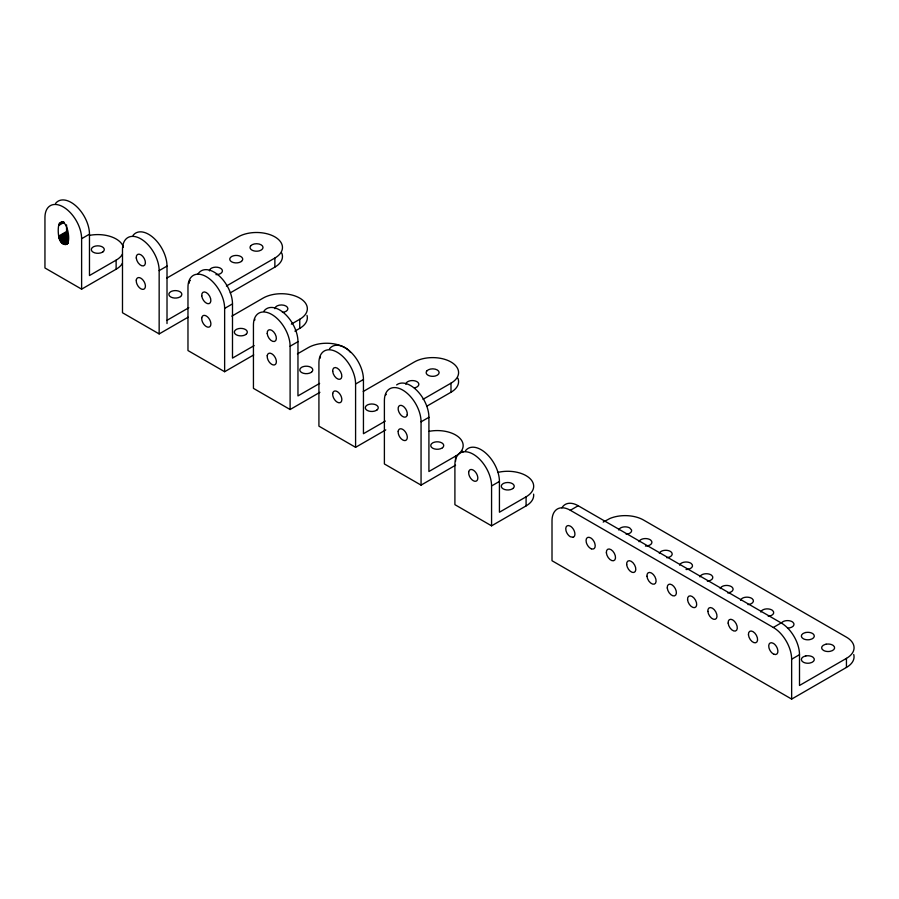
<?xml version="1.0" encoding="UTF-8"?>
<svg xmlns="http://www.w3.org/2000/svg" width="899" height="899" viewBox="0 0 899 899"><rect width="100%" height="100%" fill="white"/><g stroke="black" fill="none" stroke-linecap="round" stroke-linejoin="round"><path stroke-width="1.35" d="M58.705 225.48C65.616 213.22 71.74 240.303 66.987 243.955C57.851 246.978 57.558 229.897 58.705 225.48L64.312 222.233M320.505 356.948L320.426 357.06A6.484 3.742 0 0 0 320.111 358.218M59.312 223.188L61.559 221.884M58.851 224.199L63.346 221.603M58.705 236.066L66.56 231.526L66.56 224.907M58.761 236.92L66.616 232.38L66.56 231.526M58.929 237.83L66.784 233.291L66.616 232.38M59.199 238.752L67.054 234.212L66.784 233.291M59.57 239.673L67.436 235.145L67.054 234.212M60.042 240.584L67.897 236.044L67.436 235.145M60.593 241.438L67.324 237.55M61.199 242.224L67.942 238.336M61.862 242.921L67.481 239.685M62.57 243.517L68.178 240.28M63.278 244L67.773 241.404M63.998 244.348L67.369 242.404M64.694 244.562L68.066 242.618M65.369 244.629L67.605 243.326M65.975 244.539L68.223 243.247M122.455 263.261A25.925 14.968 0 0 1 116.128 269.217L81.618 289.152L81.618 238.707L89.473 234.167A25.925 14.968 60 0 0 76.112 206.085A25.925 14.968 60 0 0 55.513 203.5M122.455 254.192A25.925 14.968 0 0 1 116.128 260.148L89.473 275.543L89.473 234.167M188.082 317.212L159.157 333.922L159.157 270.621L167.012 266.082A25.925 14.968 60 0 0 153.662 237.999A25.925 14.968 60 0 0 133.052 235.414M166.708 278.151L238.201 236.875A25.925 14.968 0 0 1 274.869 236.875A25.925 14.968 0 0 1 274.869 258.047L274.869 267.115L230.268 292.86M167.012 320.314L188.824 307.716M226.391 286.028L274.869 258.047M253.709 354.936L224.638 371.714L224.638 308.424L232.493 303.884A25.925 14.968 60 0 0 218.435 275.195A25.925 14.968 60 0 0 197.825 274.262M231.852 316.145L263.081 298.108A25.925 14.968 0 0 1 299.749 298.108A25.925 14.968 0 0 1 299.749 319.28L299.749 328.36L294.894 331.147M254.114 345.632L232.493 358.105L232.493 303.884M291.343 324.134L299.749 319.28M319.898 392.324L290.107 409.517L290.107 346.227L297.962 341.687A25.925 14.968 60 0 0 284.612 313.605A25.925 14.968 60 0 0 264.003 311.02M297.423 353.891L308.256 347.632A25.925 14.968 0 0 1 350.543 352.487M319.639 383.401L297.962 395.908L297.962 341.687M385.772 429.891L355.588 447.32L355.588 384.03L363.443 379.49A25.925 14.968 60 0 0 350.082 351.408A25.925 14.968 60 0 0 329.472 348.823M363.252 391.481L414.327 361.994A25.925 14.968 0 0 1 450.995 361.994A25.925 14.968 0 0 1 450.995 383.165L450.995 392.234L426.834 406.179M385.323 421.08L363.443 433.711L363.443 379.49M423.024 399.313L450.995 383.165M455.579 465.199L421.058 485.123L421.058 421.833L428.913 417.293A25.925 14.968 60 0 0 416.922 390.514A25.925 14.968 60 0 0 396.639 384.918M429.228 431.306A25.925 14.968 0 0 1 459.344 437.723A25.925 14.968 0 0 1 455.579 456.119L428.913 471.514L428.913 417.293M533.601 494.147A25.925 14.968 0 0 1 526.084 505.901L491.573 525.836L491.573 485.977L499.428 481.437A25.925 14.968 60 0 0 486.067 453.354A25.925 14.968 60 0 0 465.457 450.77M497.832 472.413A25.925 14.968 0 0 1 529.309 477.931A25.925 14.968 0 0 1 526.084 496.832L499.428 512.228L499.428 481.437M853.735 654.506A25.936 14.968 0 0 1 846.442 667.44L791.648 699.085L552.008 560.729L552.008 520.869A25.925 14.968 60 0 1 570.337 510.284L578.192 505.744L781.164 622.928A25.925 14.968 60 0 1 799.503 654.686L799.503 685.476L846.442 658.371A25.936 14.968 0 0 0 846.465 637.189L643.493 520.004A25.936 14.968 0 0 0 609.904 518.487L603.207 522.094M570.337 510.284L773.309 627.468L781.164 622.928M791.648 699.085L791.648 659.225L799.503 654.686M626.165 534.287L627.154 534.152A6.484 3.742 0 0 0 631.559 530.005L629.738 527.949A6.484 3.742 0 0 0 623.153 527.028L622.209 527.252A6.484 3.742 0 0 0 618.759 530.005M666.766 557.728L667.755 557.582A6.484 3.742 0 0 0 670.991 551.829L670.328 551.379A6.484 3.742 0 0 0 663.743 550.469L662.81 550.694A6.484 3.742 0 0 0 659.349 553.447M707.356 581.159L708.345 581.024A6.484 3.742 0 0 0 711.592 575.27L710.929 574.821A6.484 3.742 0 0 0 704.344 573.91L703.4 574.135A6.484 3.742 0 0 0 699.939 576.877M727.651 592.879L728.639 592.744A6.484 3.742 0 0 0 731.887 586.98L731.224 586.541A6.484 3.742 0 0 0 724.639 585.62L723.695 585.845A6.484 3.742 0 0 0 720.245 588.598M747.957 604.6L748.946 604.465A6.484 3.742 0 0 0 752.182 598.7L751.519 598.251A6.484 3.742 0 0 0 744.934 597.341L744.001 597.565A6.484 3.742 0 0 0 740.54 600.318M768.252 616.321L769.241 616.175A6.484 3.742 0 0 0 772.477 610.421L771.814 609.971A6.484 3.742 0 0 0 765.229 609.061L764.296 609.286A6.484 3.742 0 0 0 760.835 612.039M81.618 289.152L44.95 267.981L44.95 217.536A25.925 14.968 60 0 1 63.278 206.95A25.925 14.968 60 0 1 81.618 238.707M159.157 333.922L122.489 312.751L122.489 249.45A25.925 14.968 60 0 1 140.828 238.864A25.925 14.968 60 0 1 159.157 270.621M224.638 371.714L187.97 350.554L187.97 287.253A25.925 14.968 60 0 1 206.298 276.667A25.925 14.968 60 0 1 224.638 308.424M290.107 409.517L253.439 388.357L253.439 325.056A25.925 14.968 60 0 1 271.779 314.47A25.925 14.968 60 0 1 290.107 346.227M355.588 447.32L318.92 426.148L318.92 362.859A25.925 14.968 60 0 1 337.249 352.273A25.925 14.968 60 0 1 355.588 384.03M421.058 485.123L384.39 463.951L384.39 400.662A25.925 14.968 60 0 1 402.73 390.076A25.925 14.968 60 0 1 421.058 421.833M491.573 525.836L454.905 504.665L454.905 464.805A25.925 14.968 60 0 1 473.234 454.22A25.925 14.968 60 0 1 491.573 485.977M846.442 658.371L846.442 667.44M526.084 496.832L526.084 505.901M455.579 456.119L455.579 461.311M167.012 266.082L167.012 323.55M116.128 260.148L116.128 269.217M89.788 235.324A25.925 14.968 0 0 1 123.41 247.225M215.94 274.633A6.484 3.742 0 0 0 220.525 273.543L221.176 273.094A6.484 3.742 0 0 0 220.525 268.25A6.484 3.742 0 0 0 212.13 267.868L211.355 268.25A6.484 3.742 0 0 0 209.456 270.891M189.24 283.196A6.484 3.742 0 0 1 189.24 282.028M189.869 280.915A6.484 3.742 0 0 1 190.397 280.421M281.747 253.035A25.925 14.968 0 0 1 274.869 267.115M457.872 378.164A25.925 14.968 0 0 1 450.995 392.234M385.896 394.863A6.484 3.742 0 0 1 386.289 394.324M414.36 387.862A6.484 3.742 0 0 0 416.945 386.952L417.608 386.503A6.484 3.742 0 0 0 416.945 381.659A6.484 3.742 0 0 0 408.551 381.277L407.775 381.659A6.484 3.742 0 0 0 405.876 384.3M282.421 312.391A6.484 3.742 0 0 0 283.41 312.256L284.354 312.032A6.484 3.742 0 0 0 285.994 306.053A6.484 3.742 0 0 0 275.633 306.997L275.251 307.537A6.484 3.742 0 0 0 274.925 308.694M307.02 315.425A25.925 14.968 0 0 1 299.749 328.36M254.631 320.415A6.484 3.742 0 0 1 254.945 319.257M462.457 451.118A25.925 14.968 0 0 1 462.85 452.264M787.535 628.086A6.484 3.742 0 0 0 788.547 628.03L789.536 627.895A6.484 3.742 0 0 0 792.772 622.142L792.12 621.692A6.484 3.742 0 0 0 785.535 620.782L784.591 621.007A6.484 3.742 0 0 0 781.366 623.187M686.049 569.494A6.484 3.742 0 0 0 687.061 569.438L688.05 569.303A6.484 3.742 0 0 0 691.286 563.549L690.634 563.1A6.484 3.742 0 0 0 684.049 562.19L683.105 562.414A6.484 3.742 0 0 0 679.644 565.156M645.448 546.053A6.484 3.742 0 0 0 646.471 546.008L647.46 545.873A6.484 3.742 0 0 0 650.696 540.108L650.033 539.658A6.484 3.742 0 0 0 643.448 538.748L642.515 538.973A6.484 3.742 0 0 0 639.054 541.726M773.309 627.468A25.925 14.968 60 0 1 791.648 659.225M561.864 507.879A25.925 14.968 60 0 1 578.192 505.744M136.3 280.038L136.243 280.825A6.484 3.742 60 0 0 140.828 288.77A6.484 3.742 60 0 0 145.413 286.118L145.357 285.264A6.484 3.742 60 0 0 140.828 278.184A6.484 3.742 60 0 0 136.3 280.038M201.769 317.83L201.713 318.628A6.484 3.742 60 0 0 206.298 326.573A6.484 3.742 60 0 0 210.883 323.921L210.827 323.067A6.484 3.742 60 0 0 206.298 315.987A6.484 3.742 60 0 0 201.769 317.83M267.25 355.633L267.194 356.431A6.484 3.742 60 0 0 271.779 364.376A6.484 3.742 60 0 0 276.364 361.724L276.308 360.859A6.484 3.742 60 0 0 271.779 353.79A6.484 3.742 60 0 0 267.25 355.633M332.72 393.436L332.664 394.234A6.484 3.742 60 0 0 337.249 402.168A6.484 3.742 60 0 0 341.834 399.527L341.777 398.662A6.484 3.742 60 0 0 337.249 391.582A6.484 3.742 60 0 0 332.72 393.436M398.201 431.239L398.145 432.037A6.484 3.742 60 0 0 402.73 439.971A6.484 3.742 60 0 0 407.303 437.33L407.247 436.464A6.484 3.742 60 0 0 402.73 429.385A6.484 3.742 60 0 0 398.201 431.239M468.705 471.953L468.649 472.75A6.484 3.742 60 0 0 473.234 480.684A6.484 3.742 60 0 0 477.818 478.032L477.762 477.178A6.484 3.742 60 0 0 473.234 470.098A6.484 3.742 60 0 0 468.705 471.953M407.247 414.686L407.078 415.394A6.484 3.742 60 0 1 402.73 416.54A6.484 3.742 60 0 1 398.369 410.36L398.201 409.461A6.484 3.742 60 0 1 402.73 405.955A6.484 3.742 60 0 1 407.247 414.686M250.754 245.764L250.372 246.304A6.484 3.742 0 0 0 251.945 250.102A6.484 3.742 0 0 0 258.53 251.023L259.474 250.799A6.484 3.742 0 0 0 261.115 244.809A6.484 3.742 0 0 0 250.754 245.764M426.879 370.882L426.497 371.422A6.484 3.742 0 0 0 428.07 375.231A6.484 3.742 0 0 0 434.667 376.142L435.599 375.917A6.484 3.742 0 0 0 437.24 369.938A6.484 3.742 0 0 0 426.879 370.882M103.048 251.765L102.385 252.214A6.484 3.742 0 0 1 93.215 252.214A6.484 3.742 0 0 1 93.215 246.922L93.99 246.54A6.484 3.742 0 0 1 102.385 246.922A6.484 3.742 0 0 1 103.048 251.765M180.587 296.535L179.924 296.985A6.484 3.742 0 0 1 170.765 296.985A6.484 3.742 0 0 1 170.765 291.692L171.529 291.31A6.484 3.742 0 0 1 179.924 291.692A6.484 3.742 0 0 1 180.587 296.535M241.483 261.373L240.82 261.823A6.484 3.742 0 0 1 231.65 261.823A6.484 3.742 0 0 1 231.65 256.53L232.425 256.148A6.484 3.742 0 0 1 240.82 256.53A6.484 3.742 0 0 1 241.483 261.373M246.056 334.338L245.405 334.776A6.484 3.742 0 0 1 236.235 334.776A6.484 3.742 0 0 1 236.235 329.483L237.01 329.101A6.484 3.742 0 0 1 245.405 329.483A6.484 3.742 0 0 1 246.056 334.338M311.537 372.141L310.874 372.579A6.484 3.742 0 0 1 301.704 372.579A6.484 3.742 0 0 1 301.704 367.286L302.48 366.904A6.484 3.742 0 0 1 310.874 367.286A6.484 3.742 0 0 1 311.537 372.141M377.007 409.933L376.355 410.382A6.484 3.742 0 0 1 367.185 410.382A6.484 3.742 0 0 1 367.185 405.089L367.961 404.707A6.484 3.742 0 0 1 376.355 405.089A6.484 3.742 0 0 1 377.007 409.933M442.488 447.736L441.825 448.185A6.484 3.742 0 0 1 432.655 448.185A6.484 3.742 0 0 1 432.655 442.892L433.43 442.51A6.484 3.742 0 0 1 441.825 442.892A6.484 3.742 0 0 1 442.488 447.736M512.992 488.449L512.34 488.887A6.484 3.742 0 0 1 503.17 488.887A6.484 3.742 0 0 1 503.17 483.606L503.946 483.224A6.484 3.742 0 0 1 512.34 483.606A6.484 3.742 0 0 1 512.992 488.449M805.83 632.503L804.886 632.727A6.484 3.742 0 0 0 803.245 638.706L804.021 639.088A6.484 3.742 0 0 0 808.842 639.751L809.83 639.616A6.484 3.742 0 0 0 813.078 633.862L812.415 633.413A6.484 3.742 0 0 0 805.83 632.503M826.125 644.212L825.181 644.437A6.484 3.742 0 0 0 823.54 650.426L824.316 650.809A6.484 3.742 0 0 0 829.136 651.472L830.125 651.337A6.484 3.742 0 0 0 833.373 645.572L832.71 645.134A6.484 3.742 0 0 0 826.125 644.212M805.83 655.933L804.886 656.158A6.484 3.742 0 0 0 803.245 662.136L804.021 662.518A6.484 3.742 0 0 0 808.842 663.192L809.83 663.057A6.484 3.742 0 0 0 813.078 657.293L812.415 656.843A6.484 3.742 0 0 0 805.83 655.933M573.034 537.287L570.337 536.748A6.484 3.742 60 0 1 566.258 531.5L565.977 530.567A6.484 3.742 60 0 1 570.337 526.162L571.056 526.634A6.484 3.742 60 0 1 574.045 530.477L574.427 531.41A6.484 3.742 60 0 1 573.034 537.287M591.351 548.817L590.632 548.469A6.484 3.742 60 0 1 586.553 543.221L586.283 542.288A6.484 3.742 60 0 1 590.632 537.883L591.351 538.355A6.484 3.742 60 0 1 594.34 542.198L594.722 543.131A6.484 3.742 60 0 1 591.351 548.817M774.028 654.281L773.309 653.933A6.484 3.742 60 0 1 769.229 648.685L768.948 647.752A6.484 3.742 60 0 1 773.309 643.347L774.028 643.819A6.484 3.742 60 0 1 777.017 647.662L777.399 648.595A6.484 3.742 60 0 1 774.028 654.281M136.266 257.957A6.484 3.742 60 0 0 143.525 265.879A6.484 3.742 60 0 0 142.694 256.282A6.484 3.742 60 0 0 136.266 257.957M332.697 371.366A6.484 3.742 60 0 0 339.946 379.277A6.484 3.742 60 0 0 339.114 369.68A6.484 3.742 60 0 0 332.697 371.366M201.747 295.76A6.484 3.742 60 0 0 208.995 303.671A6.484 3.742 60 0 0 208.163 294.085A6.484 3.742 60 0 0 201.747 295.76M267.217 333.563A6.484 3.742 60 0 0 274.465 341.474A6.484 3.742 60 0 0 273.644 331.877A6.484 3.742 60 0 0 267.217 333.563M707.861 611.399A6.484 3.742 60 0 0 715.11 619.321A6.484 3.742 60 0 0 714.289 609.724A6.484 3.742 60 0 0 707.861 611.399M606.375 552.806A6.484 3.742 60 0 0 613.624 560.729A6.484 3.742 60 0 0 612.803 551.132A6.484 3.742 60 0 0 606.375 552.806M626.67 564.527A6.484 3.742 60 0 0 633.93 572.449A6.484 3.742 60 0 0 633.098 562.853A6.484 3.742 60 0 0 626.67 564.527M748.451 634.84A6.484 3.742 60 0 0 755.711 642.751A6.484 3.742 60 0 0 754.879 633.166A6.484 3.742 60 0 0 748.451 634.84M646.965 576.248A6.484 3.742 60 0 0 654.225 584.159A6.484 3.742 60 0 0 653.393 574.573A6.484 3.742 60 0 0 646.965 576.248M667.272 587.968A6.484 3.742 60 0 0 674.52 595.88A6.484 3.742 60 0 0 673.688 586.283A6.484 3.742 60 0 0 667.272 587.968M687.566 599.689A6.484 3.742 60 0 0 694.815 607.6A6.484 3.742 60 0 0 693.983 598.004A6.484 3.742 60 0 0 687.566 599.689M728.156 623.119A6.484 3.742 60 0 0 735.416 631.042A6.484 3.742 60 0 0 734.584 621.445A6.484 3.742 60 0 0 728.156 623.119"/></g></svg>
